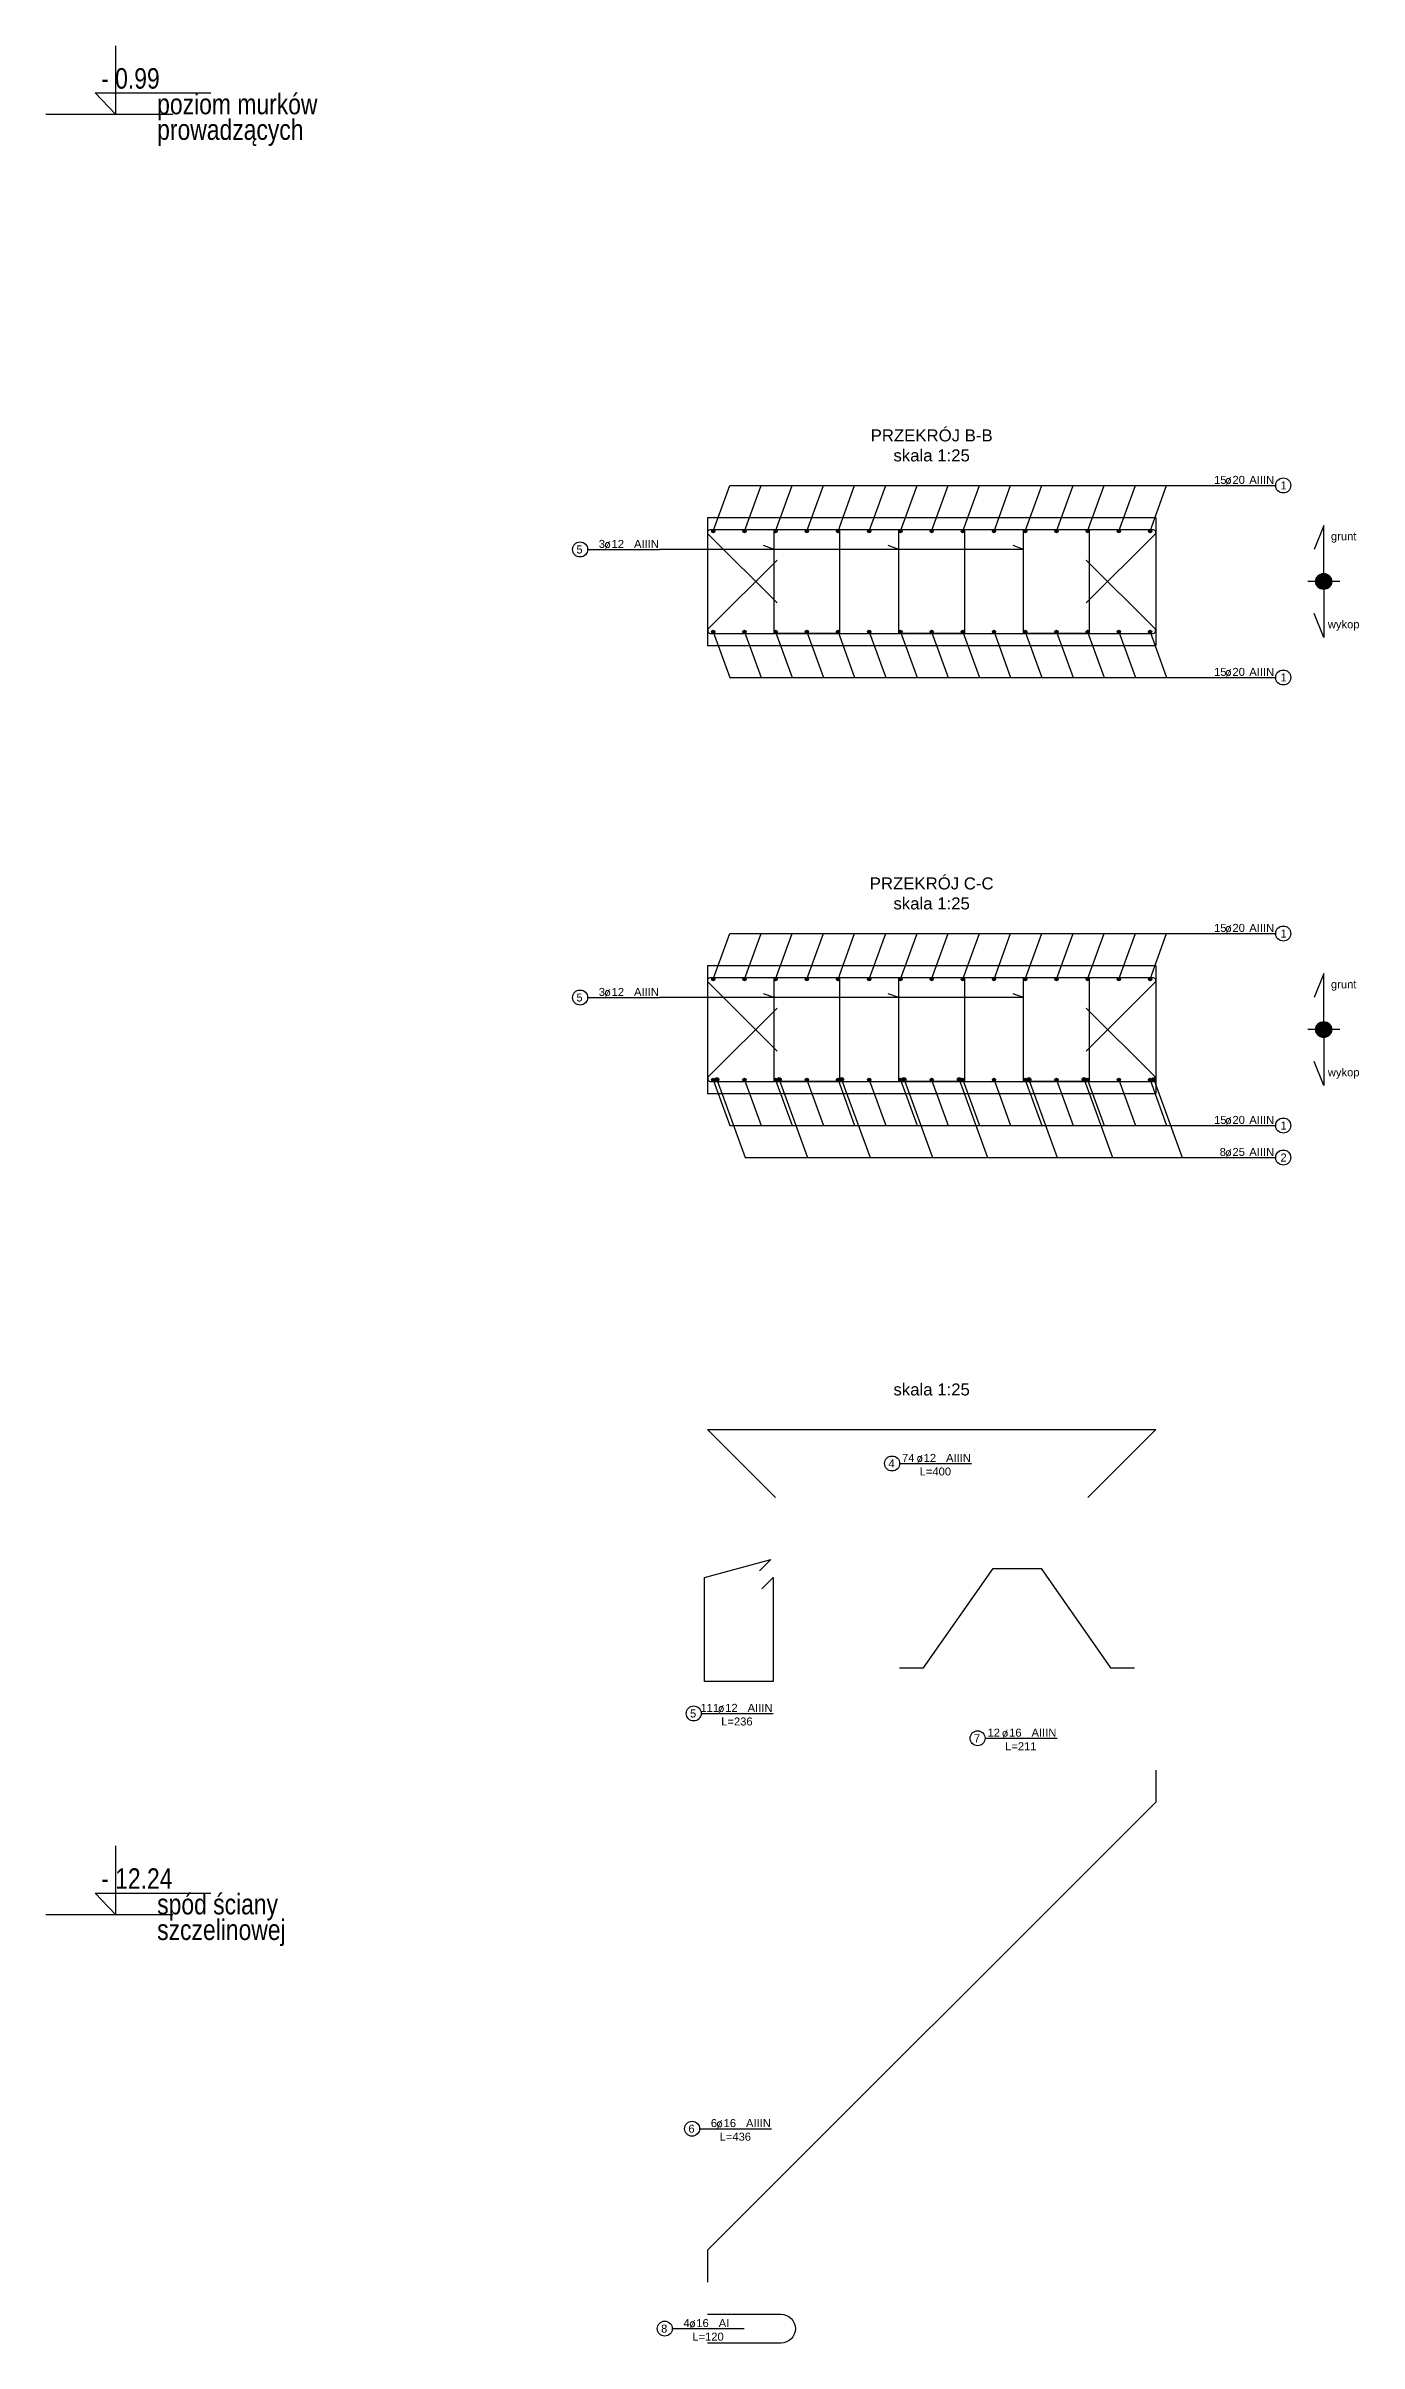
# Model space of a CAD drawing. Extents: x -5264 to 5377, y -10043 to -2374.
# Drawn here: x 566 to 1387, y -10043 to -8607 of the extents above; entities that cross this region are included whole.
import ezdxf
from ezdxf.enums import TextEntityAlignment as Align

# ---------------------------------------------------------------- set-up
doc = ezdxf.new("R2010")
doc.units = 0
doc.header["$MEASUREMENT"] = 0
for name, color, linetype in [('__SOL-KOTY_WYSOKOSCIOWE', 4, 'CONTINUOUS'), ('__SOL-OPISY', 4, 'CONTINUOUS'), ('__SOL-WIDOK', 4, 'CONTINUOUS'), ('__SOL-ZBROJENIE', 3, 'CONTINUOUS')]:
    doc.layers.add(name, color=color, linetype=linetype)
doc.styles.add('ARIAL', font='arial.ttf', dxfattribs={"height": 2.5})
doc.styles.add('SIMPLEX', font='SIMPLEX.SHX', dxfattribs={"width": 0.8})
doc.styles.get("Standard").update_dxf_attribs({"font": 'arial.ttf'})

# ---------------------------------------------------------------- blocks, each defined once
blk = doc.blocks.new('KOTA')
at = {"layer": '__SOL-KOTY_WYSOKOSCIOWE'}
for p, q in [((0, 33.4), (0, 0)), ((-34, 0), (28, 0)), ((0, 0), (-9.9, 10.4)), ((-9.9, 10.4), (46.5, 10.4))]:
    blk.add_line(p, q, dxfattribs=at)
at = {"layer": '__SOL-KOTY_WYSOKOSCIOWE', "style": 'ARIAL', "width": 0.8}
blk.add_attdef('RZEDNA', (500.5, 15.9), '', height=10.4, dxfattribs=at)
blk = doc.blocks.new('OPIS_PRAWY')
at = {"layer": '__SOL-OPISY'}
blk.add_line((0, 0), (90, 0), dxfattribs=at)
blk.add_circle((99.4, 0), 9.36, dxfattribs=at)
at = {"layer": '__SOL-OPISY', "style": 'SIMPLEX', "width": 0.9}
blk.add_text(' %%c ', height=10, dxfattribs=at).set_placement((20.9, 0.5))
at = {"layer": '__SOL-OPISY', "style": 'ARIAL', "width": 0.8}
blk.add_attdef('ILOSC', text='', height=10, dxfattribs=at).set_placement((27.1, 0.1), align=Align.RIGHT)
for tag, p in [('SREDNICA', (35.4, 0.1)), ('STAL', (58.4, 0.5))]:
    blk.add_attdef(tag, p, '', height=10, dxfattribs=at)
for tag, p in [('NUMER', (99.4, 0)), ('DLUGOSC', (52.8, -6.1))]:
    blk.add_attdef(tag, text='', height=10, dxfattribs=at).set_placement(p, align=Align.MIDDLE)
blk = doc.blocks.new('OPIS_LEWY')
at = {"layer": '__SOL-OPISY'}
blk.add_line((-90, 0), (0, 0), dxfattribs=at)
blk.add_circle((-99.4, 0), 9.36, dxfattribs=at)
at = {"layer": '__SOL-OPISY', "style": 'SIMPLEX', "width": 0.9}
blk.add_text(' %%c ', height=10, dxfattribs=at).set_placement((-75, 0.5))
at = {"layer": '__SOL-OPISY', "style": 'ARIAL', "width": 0.8}
for tag, p in [('NUMER', (-99.4, 0)), ('DLUGOSC', (-58.9, -6.6))]:
    blk.add_attdef(tag, text='', height=10, dxfattribs=at).set_placement(p, align=Align.MIDDLE)
blk.add_attdef('ILOSC', text='', height=10, dxfattribs=at).set_placement((-74, 0.1), align=Align.RIGHT)
for tag, p in [('SREDNICA', (-65.8, 0.1)), ('STAL', (-42.7, 0.3))]:
    blk.add_attdef(tag, p, '', height=10, dxfattribs=at)

msp = doc.modelspace()

# ---------------------------------------------------------------- hatches: boundary and pattern name
at = {"layer": '__SOL-OPISY'}
for points in [[(1370, -8942, 1), (1360, -8942, 1)], [(1370, -9222, 1), (1360, -9222, 1)]]:
    msp.add_hatch(color=256, dxfattribs=at).paths.add_polyline_path(points)
at = {"layer": '__SOL-ZBROJENIE'}
for points in [[(984.5, -8910.5, 1), (982.5, -8910.5, 1)], [(1004, -8910.5, 1), (1002, -8910.5, 1)], [(1023.5, -8910.5, 1), (1021.5, -8910.5, 1)], [(1043, -8910.5, 1), (1041, -8910.5, 1)], [(1062.5, -8910.5, 1), (1060.5, -8910.5, 1)], [(1082, -8910.5, 1), (1080, -8910.5, 1)], [(1101.5, -8910.5, 1), (1099.5, -8910.5, 1)], [(1121, -8910.5, 1), (1119, -8910.5, 1)], [(1140.5, -8910.5, 1), (1138.5, -8910.5, 1)], [(1160, -8910.5, 1), (1158, -8910.5, 1)], [(1179.5, -8910.5, 1), (1177.5, -8910.5, 1)], [(1199, -8910.5, 1), (1197, -8910.5, 1)], [(1218.5, -8910.5, 1), (1216.5, -8910.5, 1)], [(1238, -8910.5, 1), (1236, -8910.5, 1)], [(1257.5, -8910.5, 1), (1255.5, -8910.5, 1)], [(984.5, -8973.5, 1), (982.5, -8973.5, 1)], [(1004, -8973.5, 1), (1002, -8973.5, 1)], [(1023.5, -8973.5, 1), (1021.5, -8973.5, 1)], [(1043, -8973.5, 1), (1041, -8973.5, 1)], [(1062.5, -8973.5, 1), (1060.5, -8973.5, 1)], [(1082, -8973.5, 1), (1080, -8973.5, 1)], [(1101.5, -8973.5, 1), (1099.5, -8973.5, 1)], [(1121, -8973.5, 1), (1119, -8973.5, 1)], [(1140.5, -8973.5, 1), (1138.5, -8973.5, 1)], [(1160, -8973.5, 1), (1158, -8973.5, 1)], [(1179.5, -8973.5, 1), (1177.5, -8973.5, 1)], [(1199, -8973.5, 1), (1197, -8973.5, 1)], [(1218.5, -8973.5, 1), (1216.5, -8973.5, 1)], [(1238, -8973.5, 1), (1236, -8973.5, 1)], [(1257.5, -8973.5, 1), (1255.5, -8973.5, 1)], [(984.5, -9190.5, 1), (982.5, -9190.5, 1)], [(1004, -9190.5, 1), (1002, -9190.5, 1)], [(1023.5, -9190.5, 1), (1021.5, -9190.5, 1)], [(1043, -9190.5, 1), (1041, -9190.5, 1)], [(1062.5, -9190.5, 1), (1060.5, -9190.5, 1)], [(1082, -9190.5, 1), (1080, -9190.5, 1)], [(1101.5, -9190.5, 1), (1099.5, -9190.5, 1)], [(1121, -9190.5, 1), (1119, -9190.5, 1)], [(1140.5, -9190.5, 1), (1138.5, -9190.5, 1)], [(1160, -9190.5, 1), (1158, -9190.5, 1)], [(1179.5, -9190.5, 1), (1177.5, -9190.5, 1)], [(1199, -9190.5, 1), (1197, -9190.5, 1)], [(1218.5, -9190.5, 1), (1216.5, -9190.5, 1)], [(1238, -9190.5, 1), (1236, -9190.5, 1)], [(1257.5, -9190.5, 1), (1255.5, -9190.5, 1)], [(984.5, -9253.5, 1), (982.5, -9253.5, 1)], [(987, -9253.25, 1), (984.5, -9253.25, 1)], [(1004, -9253.5, 1), (1002, -9253.5, 1)], [(1023.5, -9253.5, 1), (1021.5, -9253.5, 1)], [(1026, -9253.25, 1), (1023.5, -9253.25, 1)], [(1043, -9253.5, 1), (1041, -9253.5, 1)], [(1062.5, -9253.5, 1), (1060.5, -9253.5, 1)], [(1065, -9253.25, 1), (1062.5, -9253.25, 1)], [(1082, -9253.5, 1), (1080, -9253.5, 1)], [(1101.5, -9253.5, 1), (1099.5, -9253.5, 1)], [(1104, -9253.25, 1), (1101.5, -9253.25, 1)], [(1121, -9253.5, 1), (1119, -9253.5, 1)], [(1138.5, -9253.25, 1), (1136, -9253.25, 1)], [(1140.5, -9253.5, 1), (1138.5, -9253.5, 1)], [(1160, -9253.5, 1), (1158, -9253.5, 1)], [(1179.5, -9253.5, 1), (1177.5, -9253.5, 1)], [(1182, -9253.25, 1), (1179.5, -9253.25, 1)], [(1199, -9253.5, 1), (1197, -9253.5, 1)], [(1216.5, -9253.25, 1), (1214, -9253.25, 1)], [(1218.5, -9253.5, 1), (1216.5, -9253.5, 1)], [(1238, -9253.5, 1), (1236, -9253.5, 1)], [(1257.5, -9253.5, 1), (1255.5, -9253.5, 1)], [(1260, -9253.25, 1), (1257.5, -9253.25, 1)]]:
    msp.add_hatch(color=256, dxfattribs=at).paths.add_polyline_path(points)

# ---------------------------------------------------------------- linework, layer by layer
at = {"layer": '__SOL-OPISY'}
for p, q in [((983.5, -8910.5), (993.87, -8882)), ((993.87, -8882), (1290, -8882)), ((1003, -8910.5), (1013.37, -8882)), ((1022.5, -8910.5), (1032.87, -8882)), ((1042, -8910.5), (1052.37, -8882)), ((1061.5, -8910.5), (1071.87, -8882)), ((1081, -8910.5), (1091.37, -8882)), ((1100.5, -8910.5), (1110.87, -8882)), ((1120, -8910.5), (1130.37, -8882)), ((1139.5, -8910.5), (1149.87, -8882)), ((1159, -8910.5), (1169.37, -8882)), ((1178.5, -8910.5), (1188.87, -8882)), ((1198, -8910.5), (1208.37, -8882)), ((1217.5, -8910.5), (1227.87, -8882)), ((1237, -8910.5), (1247.37, -8882)), ((1256.5, -8910.5), (1266.87, -8882)), ((1365, -8907), (1359, -8922)), ((1365, -8942), (1365, -8907)), ((1177.5, -8922), (950, -8922)), ((1021.5, -8922), (1014.92, -8919.61)), ((1099.5, -8922), (1092.92, -8919.61)), ((1177.5, -8922), (1170.92, -8919.61)), ((1375, -8942), (1355, -8942)), ((1365, -8942), (1365, -8977)), ((1365, -8977), (1359, -8962)), ((983.5, -8973.5), (993.87, -9002)), ((1003, -8973.5), (1013.37, -9002)), ((1022.5, -8973.5), (1032.87, -9002)), ((1042, -8973.5), (1052.37, -9002)), ((1061.5, -8973.5), (1071.87, -9002)), ((1081, -8973.5), (1091.37, -9002)), ((1100.5, -8973.5), (1110.87, -9002)), ((1120, -8973.5), (1130.37, -9002)), ((1139.5, -8973.5), (1149.87, -9002)), ((1159, -8973.5), (1169.37, -9002)), ((1178.5, -8973.5), (1188.87, -9002)), ((1198, -8973.5), (1208.37, -9002)), ((1217.5, -8973.5), (1227.87, -9002)), ((1237, -8973.5), (1247.37, -9002)), ((1256.5, -8973.5), (1266.87, -9002)), ((993.87, -9002), (1290, -9002)), ((983.5, -9190.5), (993.87, -9162)), ((993.87, -9162), (1290, -9162)), ((1003, -9190.5), (1013.37, -9162)), ((1022.5, -9190.5), (1032.87, -9162)), ((1042, -9190.5), (1052.37, -9162)), ((1061.5, -9190.5), (1071.87, -9162)), ((1081, -9190.5), (1091.37, -9162)), ((1100.5, -9190.5), (1110.87, -9162)), ((1120, -9190.5), (1130.37, -9162)), ((1139.5, -9190.5), (1149.87, -9162)), ((1159, -9190.5), (1169.37, -9162)), ((1178.5, -9190.5), (1188.87, -9162)), ((1198, -9190.5), (1208.37, -9162)), ((1217.5, -9190.5), (1227.87, -9162)), ((1237, -9190.5), (1247.37, -9162)), ((1256.5, -9190.5), (1266.87, -9162)), ((1365, -9187), (1359, -9202)), ((1365, -9222), (1365, -9187)), ((1177.5, -9202), (950, -9202)), ((1021.5, -9202), (1014.92, -9199.61)), ((1099.5, -9202), (1092.92, -9199.61)), ((1177.5, -9202), (1170.92, -9199.61)), ((1375, -9222), (1355, -9222)), ((1365, -9222), (1365, -9257)), ((1365, -9257), (1359, -9242)), ((983.5, -9253.5), (993.87, -9282)), ((985.75, -9253.25), (1003.49, -9302)), ((1003, -9253.5), (1013.37, -9282)), ((1022.5, -9253.5), (1032.87, -9282)), ((1024.75, -9253.25), (1042.49, -9302)), ((1042, -9253.5), (1052.37, -9282)), ((1061.5, -9253.5), (1071.87, -9282)), ((1063.75, -9253.25), (1081.49, -9302)), ((1081, -9253.5), (1091.37, -9282)), ((1100.5, -9253.5), (1110.87, -9282)), ((1102.75, -9253.25), (1120.49, -9302)), ((1120, -9253.5), (1130.37, -9282)), ((1137.25, -9253.25), (1154.99, -9302)), ((1139.5, -9253.5), (1149.87, -9282)), ((1159, -9253.5), (1169.37, -9282)), ((1178.5, -9253.5), (1188.87, -9282)), ((1180.75, -9253.25), (1198.49, -9302)), ((1198, -9253.5), (1208.37, -9282)), ((1215.25, -9253.25), (1232.99, -9302)), ((1217.5, -9253.5), (1227.87, -9282)), ((1237, -9253.5), (1247.37, -9282)), ((1256.5, -9253.5), (1266.87, -9282)), ((1258.75, -9253.25), (1276.49, -9302)), ((993.87, -9282), (1290, -9282)), ((1003.49, -9302), (1290, -9302))]:
    msp.add_line(p, q, dxfattribs=at)
for centre in [(1365, -8942), (1365, -9222)]:
    msp.add_circle(centre, 5, dxfattribs=at)
at = {"layer": '__SOL-WIDOK'}
for p, q in [((980, -8902), (980, -8982)), ((980, -8902), (1260, -8902)), ((1260, -8902), (1260, -8982)), ((980, -8982), (1260, -8982)), ((980, -9182), (980, -9262)), ((980, -9182), (1260, -9182)), ((1260, -9182), (1260, -9262)), ((980, -9262), (1260, -9262))]:
    msp.add_line(p, q, dxfattribs=at)
at = {"layer": '__SOL-ZBROJENIE'}
for points in [[(1023.43, -8955.43), (981, -8913, -0.7), (981.5, -8909.5), (1258.5, -8909.5, -0.7), (1259, -8913), (1216.57, -8955.43)], [(1023.43, -8955.43), (981, -8913, -0.7), (981.5, -8909.5), (1258.5, -8909.5, -0.7), (1259, -8913), (1216.57, -8955.43)], [(1023.43, -8928.57), (981, -8971, 0.7), (981.5, -8974.5), (1258.5, -8974.5, 0.7), (1259, -8971), (1216.57, -8928.57)], [(1023.43, -8928.57), (981, -8971, 0.7), (981.5, -8974.5), (1258.5, -8974.5, 0.7), (1259, -8971), (1216.57, -8928.57)], [(1023.43, -9235.43), (981, -9193, -0.7), (981.5, -9189.5), (1258.5, -9189.5, -0.7), (1259, -9193), (1216.57, -9235.43)], [(1023.43, -9235.43), (981, -9193, -0.7), (981.5, -9189.5), (1258.5, -9189.5, -0.7), (1259, -9193), (1216.57, -9235.43)], [(1023.43, -9208.57), (981, -9251, 0.7), (981.5, -9254.5), (1258.5, -9254.5, 0.7), (1259, -9251), (1216.57, -9208.57)], [(1023.43, -9208.57), (981, -9251, 0.7), (981.5, -9254.5), (1258.5, -9254.5, 0.7), (1259, -9251), (1216.57, -9208.57)], [(980, -10024.9), (1025.86, -10024.9, -1), (1025.86, -10042.9), (980, -10042.9)]]:
    msp.add_lwpolyline(points, format="xyb", dxfattribs=at)
for points in [[(1022, -8909.5), (1062, -8909.5, -0.414214), (1062.5, -8910), (1062.5, -8974, -0.414214), (1062, -8974.5), (1022, -8974.5, -0.414214), (1021.5, -8974), (1021.5, -8910, -0.414214)], [(1100, -8909.5), (1140, -8909.5, -0.414214), (1140.5, -8910), (1140.5, -8974, -0.414214), (1140, -8974.5), (1100, -8974.5, -0.414214), (1099.5, -8974), (1099.5, -8910, -0.414214)], [(1178, -8909.5), (1218, -8909.5, -0.414214), (1218.5, -8910), (1218.5, -8974, -0.414214), (1218, -8974.5), (1178, -8974.5, -0.414214), (1177.5, -8974), (1177.5, -8910, -0.414214)], [(1022, -9189.5), (1062, -9189.5, -0.414214), (1062.5, -9190), (1062.5, -9254, -0.414214), (1062, -9254.5), (1022, -9254.5, -0.414214), (1021.5, -9254), (1021.5, -9190, -0.414214)], [(1100, -9189.5), (1140, -9189.5, -0.414214), (1140.5, -9190), (1140.5, -9254, -0.414214), (1140, -9254.5), (1100, -9254.5, -0.414214), (1099.5, -9254), (1099.5, -9190, -0.414214)], [(1178, -9189.5), (1218, -9189.5, -0.414214), (1218.5, -9190), (1218.5, -9254, -0.414214), (1218, -9254.5), (1178, -9254.5, -0.414214), (1177.5, -9254), (1177.5, -9190, -0.414214)]]:
    msp.add_lwpolyline(points, format="xyb", close=True, dxfattribs=at)
for points in [[(1022.43, -9514.43), (980, -9472), (1260, -9472), (1217.57, -9514.43)], [(1013.93, -9571.5), (1021, -9564.43), (1021, -9629.43), (978, -9629.43), (978, -9564.43), (1019.53, -9553.3), (1012.46, -9560.37)], [(1100, -9620.93), (1115, -9620.93), (1158.41, -9558.93), (1188.41, -9558.93), (1231.83, -9620.93), (1246.83, -9620.93)], [(1260, -9684.93), (1260, -9704.93), (980, -9984.93), (980, -10004.9)]]:
    msp.add_lwpolyline(points, dxfattribs=at)
for centre, radius in [((983.5, -8910.5), 1), ((1003, -8910.5), 1), ((1022.5, -8910.5), 1), ((1042, -8910.5), 1), ((1061.5, -8910.5), 1), ((1081, -8910.5), 1), ((1100.5, -8910.5), 1), ((1120, -8910.5), 1), ((1139.5, -8910.5), 1), ((1159, -8910.5), 1), ((1178.5, -8910.5), 1), ((1198, -8910.5), 1), ((1217.5, -8910.5), 1), ((1237, -8910.5), 1), ((1256.5, -8910.5), 1), ((983.5, -8973.5), 1), ((1003, -8973.5), 1), ((1022.5, -8973.5), 1), ((1042, -8973.5), 1), ((1061.5, -8973.5), 1), ((1081, -8973.5), 1), ((1100.5, -8973.5), 1), ((1120, -8973.5), 1), ((1139.5, -8973.5), 1), ((1159, -8973.5), 1), ((1178.5, -8973.5), 1), ((1198, -8973.5), 1), ((1217.5, -8973.5), 1), ((1237, -8973.5), 1), ((1256.5, -8973.5), 1), ((983.5, -9190.5), 1), ((1003, -9190.5), 1), ((1022.5, -9190.5), 1), ((1042, -9190.5), 1), ((1061.5, -9190.5), 1), ((1081, -9190.5), 1), ((1100.5, -9190.5), 1), ((1120, -9190.5), 1), ((1139.5, -9190.5), 1), ((1159, -9190.5), 1), ((1178.5, -9190.5), 1), ((1198, -9190.5), 1), ((1217.5, -9190.5), 1), ((1237, -9190.5), 1), ((1256.5, -9190.5), 1), ((983.5, -9253.5), 1), ((985.75, -9253.25), 1.25), ((1003, -9253.5), 1), ((1022.5, -9253.5), 1), ((1024.75, -9253.25), 1.25), ((1042, -9253.5), 1), ((1061.5, -9253.5), 1), ((1063.75, -9253.25), 1.25), ((1081, -9253.5), 1), ((1100.5, -9253.5), 1), ((1102.75, -9253.25), 1.25), ((1120, -9253.5), 1), ((1137.25, -9253.25), 1.25), ((1139.5, -9253.5), 1), ((1159, -9253.5), 1), ((1178.5, -9253.5), 1), ((1180.75, -9253.25), 1.25), ((1198, -9253.5), 1), ((1215.25, -9253.25), 1.25), ((1217.5, -9253.5), 1), ((1237, -9253.5), 1), ((1256.5, -9253.5), 1), ((1258.75, -9253.25), 1.25)]:
    msp.add_circle(centre, radius, dxfattribs=at)

# ---------------------------------------------------------------- block references
at = {"layer": '__SOL-KOTY_WYSOKOSCIOWE'}
ref = msp.add_blockref('KOTA', (610, -8650), dxfattribs=dict(at, xscale=1.28, yscale=1.28, zscale=1.28))
ref.add_attrib('RZEDNA', '- 0.99', (601, -8634), dxfattribs={"height": 12.8, "style": 'ARIAL', "width": 0.8})
ref.add_attrib('OPIS1', 'poziom murków', (636, -8650), dxfattribs={"height": 12.8, "style": 'ARIAL', "width": 0.8})
ref.add_attrib('OPIS2', 'prowadzących', (636, -8666), dxfattribs={"height": 12.8, "style": 'ARIAL', "width": 0.8})
ref = msp.add_blockref('KOTA', (610, -9775), dxfattribs=dict(at, xscale=1.28, yscale=1.28, zscale=1.28))
ref.add_attrib('RZEDNA', '- 12.24', (601, -9759), dxfattribs={"height": 12.8, "style": 'ARIAL', "width": 0.8})
ref.add_attrib('OPIS1', 'spód ściany', (636, -9775), dxfattribs={"height": 12.8, "style": 'ARIAL', "width": 0.8})
ref.add_attrib('OPIS2', 'szczelinowej', (636, -9791), dxfattribs={"height": 12.8, "style": 'ARIAL', "width": 0.8})
at = {"layer": '__SOL-OPISY'}
ref = msp.add_blockref('OPIS_PRAWY', (1290, -8882), dxfattribs=dict(at, xscale=0.5, yscale=0.5, zscale=0.5))
ref.add_attrib('ILOSC', '15', (1296.5, -8881), dxfattribs={"height": 5, "style": 'ARIAL'})
ref.add_attrib('SREDNICA', '20', (1308, -8881), dxfattribs={"height": 5, "style": 'ARIAL'})
ref.add_attrib('STAL', 'AIIIN', (1318.5, -8881), dxfattribs={"height": 5, "style": 'ARIAL'})
ref.add_attrib('NUMER', '1', (1338, -8884.5), dxfattribs={"height": 5, "style": 'ARIAL'})
ref = msp.add_blockref('OPIS_LEWY', (950, -8922), dxfattribs=dict(at, xscale=0.5, yscale=0.5, zscale=0.5))
ref.add_attrib('ILOSC', '3', (912, -8921), dxfattribs={"height": 5, "style": 'ARIAL'})
ref.add_attrib('SREDNICA', '12', (920, -8921), dxfattribs={"height": 5, "style": 'ARIAL'})
ref.add_attrib('STAL', 'AIIIN', (934, -8921), dxfattribs={"height": 5, "style": 'ARIAL'})
ref.add_attrib('NUMER', '5', (898, -8924.5), dxfattribs={"height": 5, "style": 'ARIAL'})
ref = msp.add_blockref('OPIS_PRAWY', (1290, -9002), dxfattribs=dict(at, xscale=0.5, yscale=0.5, zscale=0.5))
ref.add_attrib('ILOSC', '15', (1296.5, -9001), dxfattribs={"height": 5, "style": 'ARIAL'})
ref.add_attrib('SREDNICA', '20', (1308, -9001), dxfattribs={"height": 5, "style": 'ARIAL'})
ref.add_attrib('STAL', 'AIIIN', (1318.5, -9001), dxfattribs={"height": 5, "style": 'ARIAL'})
ref.add_attrib('NUMER', '1', (1338, -9004.5), dxfattribs={"height": 5, "style": 'ARIAL'})
ref = msp.add_blockref('OPIS_PRAWY', (1290, -9162), dxfattribs=dict(at, xscale=0.5, yscale=0.5, zscale=0.5))
ref.add_attrib('ILOSC', '15', (1296.5, -9161), dxfattribs={"height": 5, "style": 'ARIAL'})
ref.add_attrib('SREDNICA', '20', (1308, -9161), dxfattribs={"height": 5, "style": 'ARIAL'})
ref.add_attrib('STAL', 'AIIIN', (1318.5, -9161), dxfattribs={"height": 5, "style": 'ARIAL'})
ref.add_attrib('NUMER', '1', (1338, -9164.5), dxfattribs={"height": 5, "style": 'ARIAL'})
ref = msp.add_blockref('OPIS_LEWY', (950, -9202), dxfattribs=dict(at, xscale=0.5, yscale=0.5, zscale=0.5))
ref.add_attrib('ILOSC', '3', (912, -9201), dxfattribs={"height": 5, "style": 'ARIAL'})
ref.add_attrib('SREDNICA', '12', (920, -9201), dxfattribs={"height": 5, "style": 'ARIAL'})
ref.add_attrib('STAL', 'AIIIN', (934, -9201), dxfattribs={"height": 5, "style": 'ARIAL'})
ref.add_attrib('NUMER', '5', (898, -9204.5), dxfattribs={"height": 5, "style": 'ARIAL'})
ref = msp.add_blockref('OPIS_PRAWY', (1290, -9282), dxfattribs=dict(at, xscale=0.5, yscale=0.5, zscale=0.5))
ref.add_attrib('ILOSC', '15', (1296.5, -9281), dxfattribs={"height": 5, "style": 'ARIAL'})
ref.add_attrib('SREDNICA', '20', (1308, -9281), dxfattribs={"height": 5, "style": 'ARIAL'})
ref.add_attrib('STAL', 'AIIIN', (1318.5, -9281), dxfattribs={"height": 5, "style": 'ARIAL'})
ref.add_attrib('NUMER', '1', (1338, -9284.5), dxfattribs={"height": 5, "style": 'ARIAL'})
ref = msp.add_blockref('OPIS_PRAWY', (1290, -9302), dxfattribs=dict(at, xscale=0.5, yscale=0.5, zscale=0.5))
ref.add_attrib('ILOSC', '8', (1300, -9301), dxfattribs={"height": 5, "style": 'ARIAL'})
ref.add_attrib('SREDNICA', '25', (1308, -9301), dxfattribs={"height": 5, "style": 'ARIAL'})
ref.add_attrib('STAL', 'AIIIN', (1318.5, -9301), dxfattribs={"height": 5, "style": 'ARIAL'})
ref.add_attrib('NUMER', '2', (1338, -9304.5), dxfattribs={"height": 5, "style": 'ARIAL'})
ref = msp.add_blockref('OPIS_LEWY', (1145, -9493.21), dxfattribs=dict(at, xscale=0.5, yscale=0.5, zscale=0.5))
ref.add_attrib('ILOSC', '74', (1101.5, -9492.21), dxfattribs={"height": 5, "style": 'ARIAL'})
ref.add_attrib('SREDNICA', '12', (1115, -9492.21), dxfattribs={"height": 5, "style": 'ARIAL'})
ref.add_attrib('DLUGOSC', 'L=400', (1112.5, -9500.71), dxfattribs={"height": 5, "style": 'ARIAL'})
ref.add_attrib('STAL', 'AIIIN', (1129, -9492.21), dxfattribs={"height": 5, "style": 'ARIAL'})
ref.add_attrib('NUMER', '4', (1093, -9495.71), dxfattribs={"height": 5, "style": 'ARIAL'})
ref = msp.add_blockref('OPIS_LEWY', (1021, -9649.43), dxfattribs=dict(at, xscale=0.5, yscale=0.5, zscale=0.5))
ref.add_attrib('ILOSC', '111', (975.5, -9648.43), dxfattribs={"height": 5, "style": 'ARIAL'})
ref.add_attrib('SREDNICA', '12', (991, -9648.43), dxfattribs={"height": 5, "style": 'ARIAL'})
ref.add_attrib('DLUGOSC', 'L=236', (988.5, -9656.93), dxfattribs={"height": 5, "style": 'ARIAL'})
ref.add_attrib('STAL', 'AIIIN', (1005, -9648.43), dxfattribs={"height": 5, "style": 'ARIAL'})
ref.add_attrib('NUMER', '5', (969, -9651.93), dxfattribs={"height": 5, "style": 'ARIAL'})
ref = msp.add_blockref('OPIS_LEWY', (1198.41, -9664.93), dxfattribs=dict(at, xscale=0.5, yscale=0.5, zscale=0.5))
ref.add_attrib('ILOSC', '12', (1154.91, -9663.93), dxfattribs={"height": 5, "style": 'ARIAL'})
ref.add_attrib('SREDNICA', '16', (1168.41, -9663.93), dxfattribs={"height": 5, "style": 'ARIAL'})
ref.add_attrib('DLUGOSC', 'L=211', (1165.91, -9672.43), dxfattribs={"height": 5, "style": 'ARIAL'})
ref.add_attrib('STAL', 'AIIIN', (1182.41, -9663.93), dxfattribs={"height": 5, "style": 'ARIAL'})
ref.add_attrib('NUMER', '7', (1146.41, -9667.43), dxfattribs={"height": 5, "style": 'ARIAL'})
ref = msp.add_blockref('OPIS_LEWY', (1020, -9908.93), dxfattribs=dict(at, xscale=0.5, yscale=0.5, zscale=0.5))
ref.add_attrib('ILOSC', '6', (982, -9907.93), dxfattribs={"height": 5, "style": 'ARIAL'})
ref.add_attrib('SREDNICA', '16', (990, -9907.93), dxfattribs={"height": 5, "style": 'ARIAL'})
ref.add_attrib('DLUGOSC', 'L=436', (987.5, -9916.43), dxfattribs={"height": 5, "style": 'ARIAL'})
ref.add_attrib('STAL', 'AIIIN', (1004, -9907.93), dxfattribs={"height": 5, "style": 'ARIAL'})
ref.add_attrib('NUMER', '6', (968, -9911.43), dxfattribs={"height": 5, "style": 'ARIAL'})
ref = msp.add_blockref('OPIS_LEWY', (1002.93, -10033.9), dxfattribs=dict(at, xscale=0.5, yscale=0.5, zscale=0.5))
ref.add_attrib('ILOSC', '4', (964.93, -10032.9), dxfattribs={"height": 5, "style": 'ARIAL'})
ref.add_attrib('SREDNICA', '16', (972.93, -10032.9), dxfattribs={"height": 5, "style": 'ARIAL'})
ref.add_attrib('DLUGOSC', 'L=120', (970.43, -10041.4), dxfattribs={"height": 5, "style": 'ARIAL'})
ref.add_attrib('STAL', 'AI', (986.93, -10032.9), dxfattribs={"height": 5, "style": 'ARIAL'})
ref.add_attrib('NUMER', '8', (950.93, -10036.4), dxfattribs={"height": 5, "style": 'ARIAL'})

# ---------------------------------------------------------------- texts
at = {"layer": '__SOL-OPISY', "width": 2500, "attachment_point": 5}
for s, insert, char_height in [('PRZEKRÓJ B-B\\Pskala 1:25\\P', (1120, -8857), 7.5), ('grunt\\P', (1377.5, -8914.5), 5), ('wykop\\P', (1377.5, -8969.5), 5), ('PRZEKRÓJ C-C\\Pskala 1:25\\P', (1120, -9137), 7.5), ('grunt\\P', (1377.5, -9194.5), 5), ('wykop\\P', (1377.5, -9249.5), 5), ('skala 1:25\\P', (1120, -9447), 7.5)]:
    msp.add_mtext(s, dxfattribs=dict(at, insert=insert, char_height=char_height))

doc.saveas('drawing.dxf')
